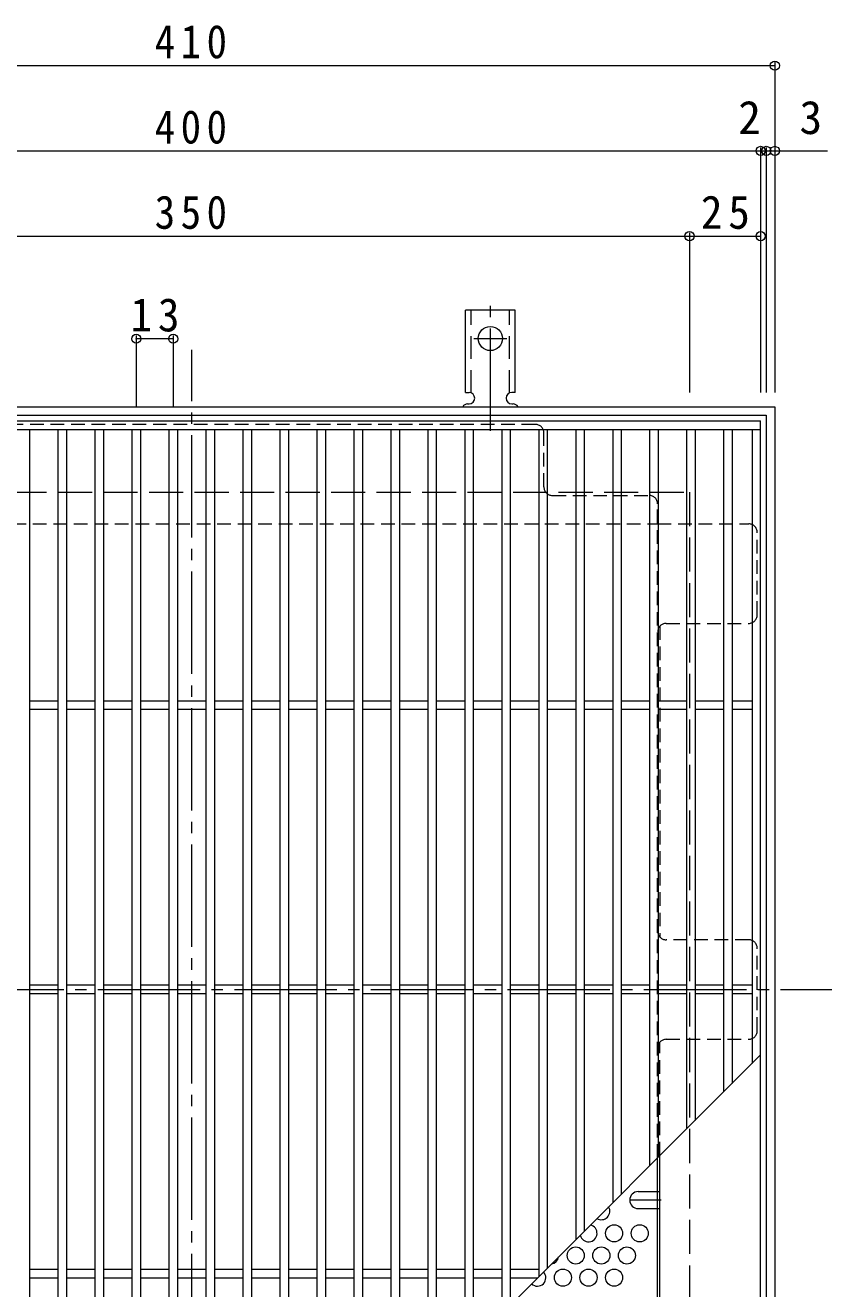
# Model space of a CAD drawing. Units: millimetres at full size, sheet at 1:4. Extents: x -838 to 1044, y -781 to 782.
# Drawn here: x -553.2 to -269.7, y 337.9 to 782.3 of the extents above; entities that cross this region are included whole.
import ezdxf
from ezdxf.enums import TextEntityAlignment as Align

# ---------------------------------------------------------------- set-up
doc = ezdxf.new("R2010")
doc.units = ezdxf.units.MM
doc.header["$LTSCALE"] = 4
doc.header["$PDMODE"] = 32
doc.header["$PDSIZE"] = 3.2
for name, pattern in [('CHAIN1', [8, 5, -1, 1, -1]), ('CHAIN2', [12, 9, -1, 1, -1]), ('DASHED1', [1.8, 1.2, -0.6]), ('DASHED2', [3, 2, -1]), ('DASHED3', [4, 3, -1])]:
    doc.linetypes.add(name, pattern=pattern)
for name, color, linetype, lineweight in [('A-1_躯体', 3, 'Continuous', 9), ('A-2_仕上', 3, 'Continuous', 9), ('A-4_その他', 7, 'Continuous', 9), ('A-6_寸法', 2, 'Continuous', 9), ('A-7_ハッチ', 2, 'Continuous', 9), ('A-8_記号', 2, 'Continuous', 9), ('A-A_ﾊｯﾁ-ﾜｸ', 3, 'Continuous', 9)]:
    doc.layers.add(name, color=color, linetype=linetype, lineweight=lineweight)
doc.styles.add('ＭＳ ゴシック', font='')
doc.styles.get('ＭＳ ゴシック').set_extended_font_data('MS Gothic')

msp = doc.modelspace()

# ---------------------------------------------------------------- linework, layer by layer
at = {"layer": 'A-1_躯体', "color": 2}
for points in [[(-699.713, 238.162), (-699.713, 648.162), (-289.713, 648.162), (-289.713, 238.162)], [(-696.713, 241.162), (-696.713, 645.162), (-292.713, 645.162), (-292.713, 241.162)]]:
    msp.add_lwpolyline(points, close=True, dxfattribs=at)
at = {"layer": 'A-1_躯体', "color": 2, "linetype": 'DASHED3'}
msp.add_lwpolyline([(-669.713, 268.162), (-669.713, 618.162), (-319.713, 618.162), (-319.713, 268.162)], close=True, dxfattribs=at)
at = {"layer": 'A-2_仕上'}
for p, q in [((-694.713, 643.162), (-294.713, 643.162)), ((-694.713, 640.162), (-294.713, 640.162)), ((-551.713, 640.162), (-551.713, 246.162)), ((-541.713, 640.162), (-541.713, 246.162)), ((-538.713, 640.162), (-538.713, 246.162)), ((-528.713, 640.162), (-528.713, 246.162)), ((-525.713, 640.162), (-525.713, 246.162)), ((-515.713, 640.162), (-515.713, 246.162)), ((-512.713, 640.162), (-512.713, 246.162)), ((-502.713, 640.162), (-502.713, 246.162)), ((-499.713, 640.162), (-499.713, 246.162)), ((-489.713, 640.162), (-489.713, 246.162)), ((-486.713, 640.162), (-486.713, 246.162)), ((-476.713, 640.162), (-476.713, 246.162)), ((-473.713, 640.162), (-473.713, 246.162)), ((-463.713, 640.162), (-463.713, 251.162)), ((-460.713, 640.162), (-460.713, 254.162)), ((-450.713, 640.162), (-450.713, 264.162)), ((-447.713, 640.162), (-447.713, 267.162)), ((-437.713, 640.162), (-437.713, 277.162)), ((-434.713, 640.162), (-434.713, 280.162)), ((-424.713, 640.162), (-424.713, 290.162)), ((-421.713, 640.162), (-421.713, 293.162)), ((-411.713, 640.162), (-411.713, 303.162)), ((-408.713, 640.162), (-408.713, 306.162)), ((-398.713, 640.162), (-398.713, 316.162)), ((-395.713, 640.162), (-395.713, 319.162)), ((-385.713, 640.162), (-385.713, 329.162)), ((-382.713, 640.162), (-382.713, 332.162)), ((-372.713, 640.162), (-372.713, 342.162)), ((-369.713, 640.162), (-369.713, 345.162)), ((-359.713, 640.162), (-359.713, 355.162)), ((-356.713, 640.162), (-356.713, 358.162)), ((-346.713, 640.162), (-346.713, 368.162)), ((-343.713, 640.162), (-343.713, 371.162)), ((-333.713, 640.162), (-333.713, 381.162)), ((-330.713, 640.162), (-330.713, 384.162)), ((-320.713, 640.162), (-320.713, 394.162)), ((-317.713, 640.162), (-317.713, 397.162)), ((-307.713, 640.162), (-307.713, 407.162)), ((-304.713, 640.162), (-304.713, 410.162)), ((-297.713, 640.162), (-297.713, 417.162)), ((-294.713, 243.162), (-294.713, 643.162)), ((-541.713, 544.662), (-551.713, 544.662)), ((-528.713, 544.662), (-538.713, 544.662)), ((-515.713, 544.662), (-525.713, 544.662)), ((-502.713, 544.662), (-512.713, 544.662)), ((-489.713, 544.662), (-499.713, 544.662)), ((-476.713, 544.662), (-486.713, 544.662)), ((-463.713, 544.662), (-473.713, 544.662)), ((-450.713, 544.662), (-460.713, 544.662)), ((-437.713, 544.662), (-447.713, 544.662)), ((-424.713, 544.662), (-434.713, 544.662)), ((-411.713, 544.662), (-421.713, 544.662)), ((-398.713, 544.662), (-408.713, 544.662)), ((-385.713, 544.662), (-395.713, 544.662)), ((-372.713, 544.662), (-382.713, 544.662)), ((-359.713, 544.662), (-369.713, 544.662)), ((-346.713, 544.662), (-356.713, 544.662)), ((-333.713, 544.662), (-343.713, 544.662)), ((-320.713, 544.662), (-330.713, 544.662)), ((-307.713, 544.662), (-317.713, 544.662)), ((-297.713, 544.662), (-304.713, 544.662)), ((-541.713, 541.662), (-551.713, 541.662)), ((-528.713, 541.662), (-538.713, 541.662)), ((-515.713, 541.662), (-525.713, 541.662)), ((-502.713, 541.662), (-512.713, 541.662)), ((-489.713, 541.662), (-499.713, 541.662)), ((-476.713, 541.662), (-486.713, 541.662)), ((-463.713, 541.662), (-473.713, 541.662)), ((-450.713, 541.662), (-460.713, 541.662)), ((-437.713, 541.662), (-447.713, 541.662)), ((-424.713, 541.662), (-434.713, 541.662)), ((-411.713, 541.662), (-421.713, 541.662)), ((-398.713, 541.662), (-408.713, 541.662)), ((-385.713, 541.662), (-395.713, 541.662)), ((-372.713, 541.662), (-382.713, 541.662)), ((-359.713, 541.662), (-369.713, 541.662)), ((-346.713, 541.662), (-356.713, 541.662)), ((-333.713, 541.662), (-343.713, 541.662)), ((-320.713, 541.662), (-330.713, 541.662)), ((-307.713, 541.662), (-317.713, 541.662)), ((-297.713, 541.662), (-304.713, 541.662)), ((-541.713, 444.662), (-551.713, 444.662)), ((-528.713, 444.662), (-538.713, 444.662)), ((-515.713, 444.662), (-525.713, 444.662)), ((-502.713, 444.662), (-512.713, 444.662)), ((-489.713, 444.662), (-499.713, 444.662)), ((-476.713, 444.662), (-486.713, 444.662)), ((-463.713, 444.662), (-473.713, 444.662)), ((-450.713, 444.662), (-460.713, 444.662)), ((-437.713, 444.662), (-447.713, 444.662)), ((-424.713, 444.662), (-434.713, 444.662)), ((-411.713, 444.662), (-421.713, 444.662)), ((-398.713, 444.662), (-408.713, 444.662)), ((-385.713, 444.662), (-395.713, 444.662)), ((-372.713, 444.662), (-382.713, 444.662)), ((-359.713, 444.662), (-369.713, 444.662)), ((-346.713, 444.662), (-356.713, 444.662)), ((-333.713, 444.662), (-343.713, 444.662)), ((-320.713, 444.662), (-330.713, 444.662)), ((-307.713, 444.662), (-317.713, 444.662)), ((-297.713, 444.662), (-304.713, 444.662)), ((-541.713, 441.662), (-551.713, 441.662)), ((-528.713, 441.662), (-538.713, 441.662)), ((-515.713, 441.662), (-525.713, 441.662)), ((-502.713, 441.662), (-512.713, 441.662)), ((-489.713, 441.662), (-499.713, 441.662)), ((-476.713, 441.662), (-486.713, 441.662)), ((-463.713, 441.662), (-473.713, 441.662)), ((-450.713, 441.662), (-460.713, 441.662)), ((-437.713, 441.662), (-447.713, 441.662)), ((-424.713, 441.662), (-434.713, 441.662)), ((-411.713, 441.662), (-421.713, 441.662)), ((-398.713, 441.662), (-408.713, 441.662)), ((-385.713, 441.662), (-395.713, 441.662)), ((-372.713, 441.662), (-382.713, 441.662)), ((-359.713, 441.662), (-369.713, 441.662)), ((-346.713, 441.662), (-356.713, 441.662)), ((-333.713, 441.662), (-343.713, 441.662)), ((-320.713, 441.662), (-330.713, 441.662)), ((-307.713, 441.662), (-317.713, 441.662)), ((-297.713, 441.662), (-304.713, 441.662)), ((-294.713, 420.162), (-471.713, 243.162)), ((-541.713, 344.662), (-551.713, 344.662)), ((-528.713, 344.662), (-538.713, 344.662)), ((-515.713, 344.662), (-525.713, 344.662)), ((-502.713, 344.662), (-512.713, 344.662)), ((-489.713, 344.662), (-499.713, 344.662)), ((-476.713, 344.662), (-486.713, 344.662)), ((-463.713, 344.662), (-473.713, 344.662)), ((-450.713, 344.662), (-460.713, 344.662)), ((-437.713, 344.662), (-447.713, 344.662)), ((-424.713, 344.662), (-434.713, 344.662)), ((-411.713, 344.662), (-421.713, 344.662)), ((-398.713, 344.662), (-408.713, 344.662)), ((-385.713, 344.662), (-395.713, 344.662)), ((-372.713, 344.662), (-382.713, 344.662)), ((-541.713, 341.662), (-551.713, 341.662)), ((-528.713, 341.662), (-538.713, 341.662)), ((-515.713, 341.662), (-525.713, 341.662)), ((-502.713, 341.662), (-512.713, 341.662)), ((-489.713, 341.662), (-499.713, 341.662)), ((-476.713, 341.662), (-486.713, 341.662)), ((-463.713, 341.662), (-473.713, 341.662)), ((-450.713, 341.662), (-460.713, 341.662)), ((-437.713, 341.662), (-447.713, 341.662)), ((-424.713, 341.662), (-434.713, 341.662)), ((-411.713, 341.662), (-421.713, 341.662)), ((-398.713, 341.662), (-408.713, 341.662)), ((-385.713, 341.662), (-395.713, 341.662)), ((-373.213, 341.662), (-382.713, 341.662))]:
    msp.add_line(p, q, dxfattribs=at)
at = {"layer": 'A-4_その他'}
for p, q in [((-289.713, 769.362), (-289.713, 653.162)), ((-699.713, 768.162), (-289.713, 768.162)), ((-694.713, 738.162), (-294.713, 738.162)), ((-294.713, 739.362), (-294.713, 653.162)), ((-294.713, 738.162), (-292.713, 738.162)), ((-292.713, 739.362), (-292.713, 653.162)), ((-292.713, 738.162), (-271.196, 738.162)), ((-669.713, 708.162), (-319.713, 708.162)), ((-319.713, 709.362), (-319.713, 653.162)), ((-319.713, 708.162), (-294.713, 708.162)), ((-514.213, 673.268), (-514.213, 648.162)), ((-501.213, 672.068), (-514.213, 672.068)), ((-501.213, 673.268), (-501.213, 648.162))]:
    msp.add_line(p, q, dxfattribs=at)
for p in [(-289.713, 768.162), (-294.713, 738.162), (-292.713, 738.162), (-289.713, 738.162), (-319.713, 708.162), (-294.713, 708.162), (-514.213, 672.068), (-501.213, 672.068)]:
    msp.add_point(p, dxfattribs=at)
at = {"layer": 'A-6_寸法'}
for centre in [(-346.213, 357.426), (-337.213, 357.426), (-359.713, 349.631), (-350.713, 349.631), (-341.713, 349.631), (-364.213, 341.837), (-355.213, 341.837), (-346.213, 341.837)]:
    msp.add_circle(centre, 3, dxfattribs=at)
for centre, start, end in [((-350.713, 365.22), 239.43443, 30.56557), ((-355.213, 357.426), 193.18453, 76.81547), ((-368.713, 349.631), 279.85302, 350.14698), ((-373.213, 341.837), 227.36245, 42.63755)]:
    msp.add_arc(centre, 3, start, end, dxfattribs=at)
at = {"layer": 'A-7_ハッチ', "linetype": 'CHAIN2'}
for p, q in [((-494.713, 218.162), (-494.713, 668.162)), ((-719.713, 443.162), (-269.713, 443.162))]:
    msp.add_line(p, q, dxfattribs=at)
at = {"layer": 'A-7_ハッチ', "linetype": 'DASHED1'}
for p, q in [((-373.914, 641.966), (-615.512, 641.966)), ((-370.914, 619.966), (-370.914, 638.966)), ((-367.914, 616.966), (-333.913, 616.966)), ((-330.913, 383.962), (-330.913, 613.966)), ((-658.513, 606.966), (-330.913, 606.966)), ((-330.913, 606.966), (-298.909, 606.966)), ((-295.909, 574.965), (-295.909, 603.966)), ((-330.113, 571.009), (-330.113, 461.623)), ((-327.913, 571.965), (-298.909, 571.965)), ((-298.909, 460.663), (-327.913, 460.663)), ((-295.909, 428.662), (-295.909, 457.663)), ((-330.113, 384.762), (-330.113, 424.701)), ((-327.913, 425.662), (-298.909, 425.662)), ((-330.913, 372.117), (-330.113, 372.117)), ((-330.913, 366.117), (-330.113, 366.117))]:
    msp.add_line(p, q, dxfattribs=at)
at = {"layer": 'A-7_ハッチ'}
for p, q in [((-330.913, 272.359), (-330.913, 383.962)), ((-330.113, 315.32), (-330.113, 384.762))]:
    msp.add_line(p, q, dxfattribs=at)
at = {"layer": 'A-7_ハッチ', "linetype": 'DASHED1'}
for centre, start, end in [((-373.914, 638.966), 0, 90), ((-367.914, 619.966), 180, 270), ((-333.913, 613.966), 0, 90), ((-298.909, 603.966), 0, 90), ((-298.909, 574.965), 270, 0), ((-327.913, 568.965), 90, 180), ((-327.913, 463.663), 180, 270), ((-298.909, 457.663), 0, 90), ((-298.909, 428.662), 270, 0), ((-327.913, 422.662), 90, 180)]:
    msp.add_arc(centre, 3, start, end, dxfattribs=at)
at = {"layer": 'A-8_記号', "linetype": 'CHAIN1'}
msp.add_line((-329.713, 369.117), (-340.713, 369.117), dxfattribs=at)
at = {"layer": 'A-8_記号'}
for p, q in [((-337.713, 372.117), (-330.913, 372.117)), ((-337.713, 366.117), (-330.913, 366.117))]:
    msp.add_line(p, q, dxfattribs=at)
msp.add_arc((-337.713, 369.117), 3, 90, 270, dxfattribs=at)
at = {"layer": 'A-A_ﾊｯﾁ-ﾜｸ', "color": 7, "linetype": 'CHAIN2'}
for p, q in [((-389.713, 639.694), (-389.713, 687.095)), ((-395.489, 672.162), (-383.937, 672.162))]:
    msp.add_line(p, q, dxfattribs=at)
at = {"layer": 'A-A_ﾊｯﾁ-ﾜｸ'}
for p, q in [((-398.463, 653.162), (-398.463, 682.162)), ((-380.963, 682.162), (-398.463, 682.162)), ((-380.963, 653.162), (-380.963, 682.162)), ((-398.463, 653.162), (-397.213, 653.162)), ((-397.713, 649.162), (-397.213, 649.162)), ((-382.218, 649.162), (-381.704, 649.162)), ((-380.963, 653.162), (-382.213, 653.162))]:
    msp.add_line(p, q, dxfattribs=at)
at = {"layer": 'A-A_ﾊｯﾁ-ﾜｸ', "linetype": 'DASHED2'}
for p, q in [((-396.463, 653.016), (-396.463, 682.162)), ((-382.963, 653.016), (-382.963, 682.162))]:
    msp.add_line(p, q, dxfattribs=at)
at = {"layer": 'A-A_ﾊｯﾁ-ﾜｸ'}
msp.add_circle((-389.713, 672.162), 4.25, dxfattribs=at)
for centre, start, end in [((-397.713, 647.162), 90.27597, 150.00049), ((-397.213, 651.162), 270, 90), ((-382.213, 651.162), 90, 269.86671), ((-381.713, 647.162), 29.99928, 89.75838)]:
    msp.add_arc(centre, 2, start, end, dxfattribs=at)

# ---------------------------------------------------------------- texts
at = {"layer": 'A-4_その他', "color": 2, "style": 'ＭＳ ゴシック'}
for s, p in [('2', (-302.576, 740.562)), ('3', (-281.057, 740.562))]:
    msp.add_text(s, height=11.73, dxfattribs=at).set_placement(p, align=Align.BOTTOM_LEFT)
at = {"layer": 'A-4_その他', "color": 2, "char_height": 11.73, "attachment_point": 7, "style": 'ＭＳ ゴシック'}
for s, insert in [('\\T1.27;\\W0.9;410', (-507.713, 770.562)), ('\\T1.27;\\W0.9;400', (-507.713, 740.562)), ('\\T1.27;\\W0.9;350', (-507.713, 710.562)), ('\\T1.27;\\W0.95;25', (-315.713, 710.562)), ('\\T1.27;\\W0.95;13', (-516.213, 674.468))]:
    msp.add_mtext(s, dxfattribs=dict(at, insert=insert))

doc.saveas('drawing.dxf')
